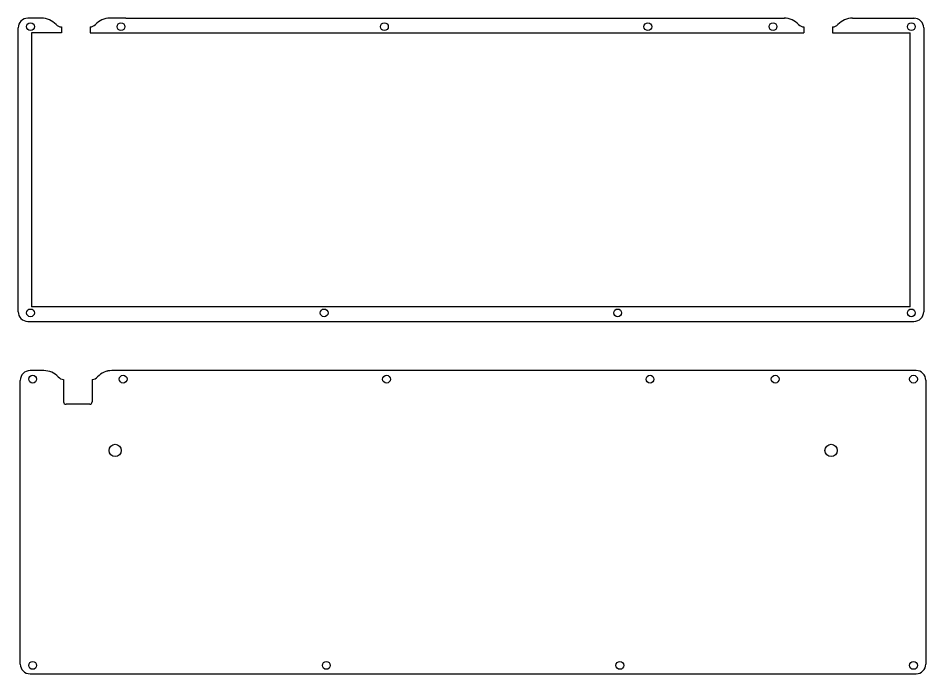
# Model space of a CAD drawing. Header units: millimetres. Extents: x -128 to 247, y -664 to -127.
# Drawn here: x -126.3 to 246.1, y -663.6 to -394.4 of the extents above; entities that cross this region are included whole.
import ezdxf

# ---------------------------------------------------------------- set-up
doc = ezdxf.new("R2010")
doc.units = ezdxf.units.MM
doc.layers.add('BottomSolder', color=6, linetype='Continuous')
doc.layers.add('PadHoleLayer', color=7, linetype='Continuous')

msp = doc.modelspace()

# ---------------------------------------------------------------- linework, layer by layer
at = {"layer": 'BottomSolder'}
for p, q in [((-116.64, -394.44), (-122.27, -394.44)), ((-82.1, -394.45), (-88.66, -394.45)), ((-82.1, -394.45), (188.11, -394.45)), ((215.95, -394.45), (241.49, -394.45)), ((-108.51, -398.04), (-108.51, -400.44)), ((-96.79, -398.04), (-96.79, -400.45)), ((196.1, -398.04), (196.1, -400.44)), ((207.82, -398.04), (207.82, -400.45)), ((-126.27, -514.94), (-126.27, -398.44)), ((-120.77, -400.41), (-120.77, -512.94)), ((-108.51, -400.44), (-120.77, -400.41)), ((-96.79, -400.45), (196.1, -400.44)), ((207.82, -400.45), (239.7, -400.44)), ((239.7, -512.94), (239.7, -400.44)), ((245.2, -398.44), (245.2, -514.94)), ((239.7, -512.94), (-120.77, -512.94)), ((-122.27, -518.94), (241.2, -518.94))]:
    msp.add_line(p, q, dxfattribs=at)
for centre in [(-121.2, -397.91), (-84.1, -397.95), (23.98, -397.95), (132.05, -397.95), (183.41, -397.91), (240.13, -397.94), (-121.2, -515.44), (-0.76, -515.44), (119.69, -515.44), (240.13, -515.44)]:
    msp.add_circle(centre, 1.6, dxfattribs=at)
for centre, radius, start, end in [((-122.27, -398.44), 4, 90, 180), ((-116.64, -402.44), 8, 42.3283, 90), ((-88.66, -402.45), 8, 90, 137.6717), ((187.97, -402.45), 8, 42.3283, 90), ((215.95, -402.45), 8, 90, 137.6717), ((241.2, -398.44), 4, 0, 90.0016), ((-108.51, -395.04), 3, 222.3283, 270), ((-96.79, -395.04), 3, 270, 317.6717), ((196.1, -395.04), 3, 222.3283, 270), ((207.82, -395.04), 3, 270, 317.6717), ((-122.27, -514.94), 4, 180, 270), ((241.2, -514.94), 4, 270, 360)]:
    msp.add_arc(centre, radius, start, end, dxfattribs=at)
at = {"layer": 'PadHoleLayer'}
for p, q in [((-115.75, -539.12), (-121.38, -539.12)), ((-87.78, -539.12), (-87.78, -539.12)), ((-81.21, -539.12), (-87.77, -539.12)), ((242.09, -539.11), (-81.21, -539.12)), ((-125.38, -659.61), (-125.38, -543.12)), ((-107.62, -542.71), (-107.62, -545.62)), ((-107.62, -542.71), (-107.62, -551.92)), ((-95.9, -542.71), (-95.91, -551.97)), ((-95.9, -542.71), (-95.9, -545.62)), ((246.09, -543.11), (246.09, -659.61)), ((-96.92, -552.97), (-106.63, -552.92)), ((-121.38, -663.61), (242.09, -663.61))]:
    msp.add_line(p, q, dxfattribs=at)
for centre, radius in [((-120.31, -542.62), 1.6), ((-83.21, -542.62), 1.6), ((24.86, -542.65), 1.6), ((132.94, -542.65), 1.6), ((184.3, -542.62), 1.6), ((241.02, -542.64), 1.6), ((-86.49, -571.89), 2.5), ((207.2, -571.89), 2.5), ((-120.31, -660.15), 1.6), ((0.13, -660.15), 1.6), ((120.58, -660.15), 1.6), ((241.02, -660.15), 1.6)]:
    msp.add_circle(centre, radius, dxfattribs=at)
for centre, radius, start, end in [((-121.38, -543.12), 4, 90, 180), ((-115.75, -547.12), 8, 42.3283, 90), ((-115.75, -547.12), 8, 42.3283, 90), ((-87.77, -547.11), 8, 90, 137.6717), ((-87.77, -547.12), 8, 90, 137.6717), ((242.09, -543.11), 4, 0, 90.0016), ((-107.62, -539.71), 3, 222.3283, 270), ((-107.62, -539.71), 3, 222.3283, 270), ((-95.9, -539.71), 3, 270, 317.6717), ((-95.9, -539.71), 3, 270, 317.6717), ((-106.62, -551.92), 1, 180, 269.6541), ((-96.91, -551.97), 1, 269.6541, 359.9469), ((-121.38, -659.61), 4, 180, 270), ((242.09, -659.61), 4, 270, 360)]:
    msp.add_arc(centre, radius, start, end, dxfattribs=at)

doc.saveas('drawing.dxf')
